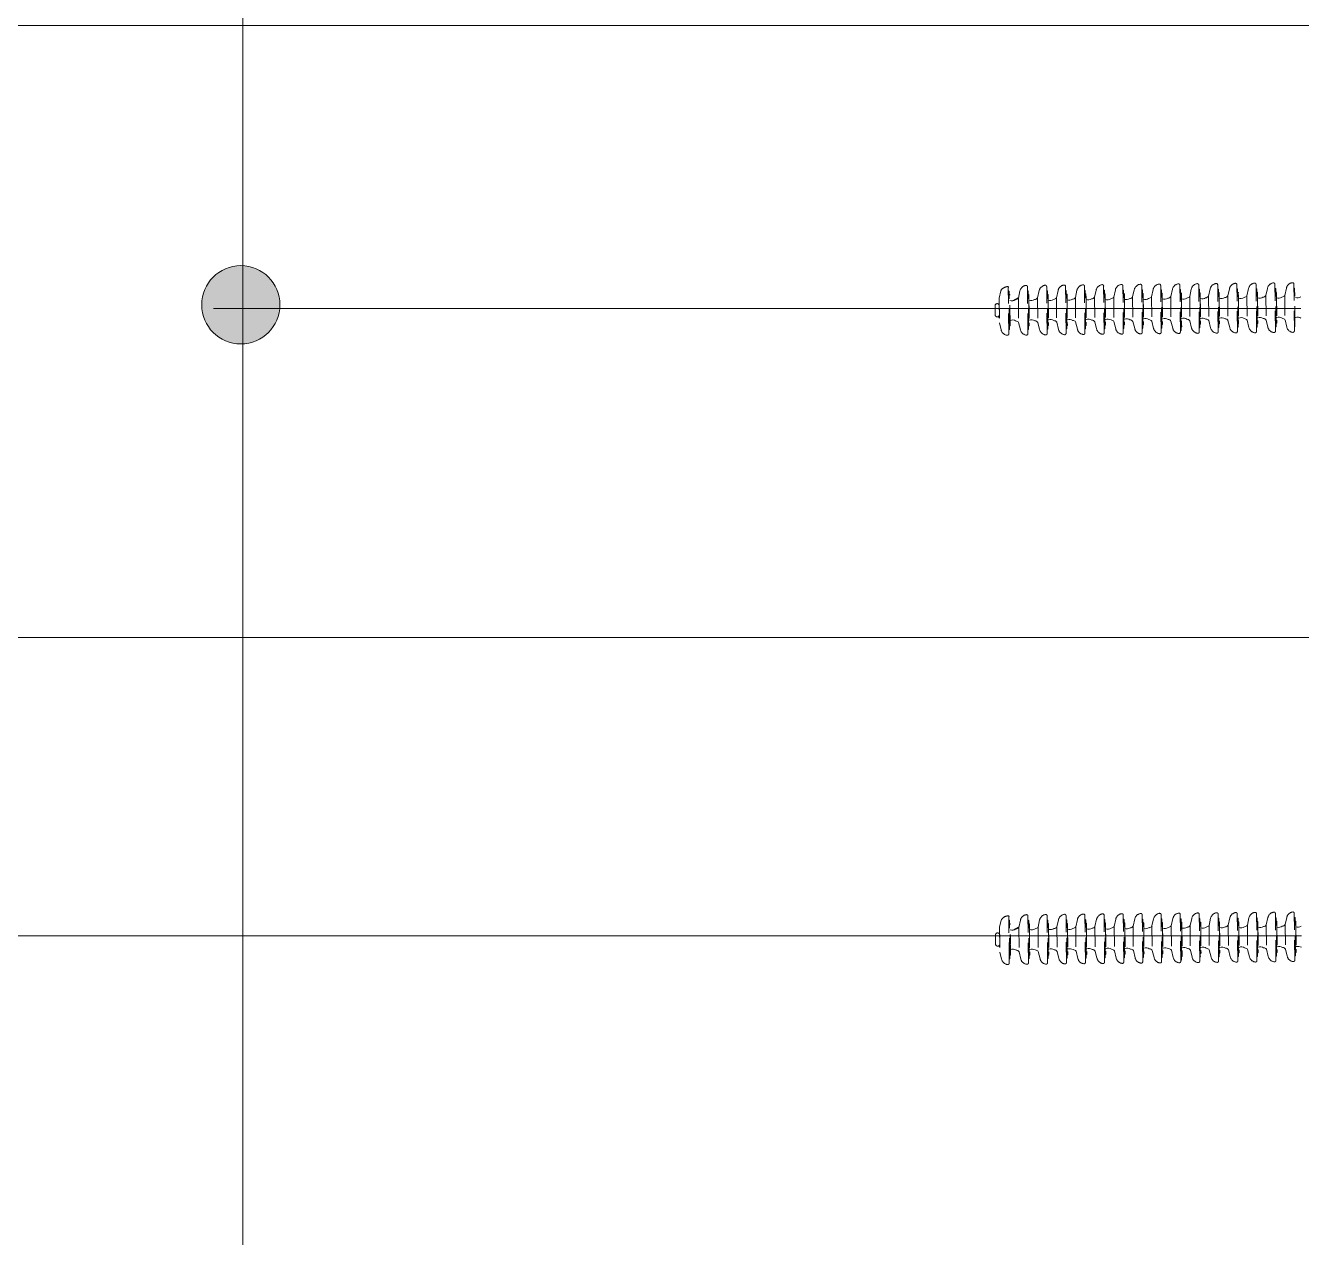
# Model space of a CAD drawing. Header units: inches. Extents: x 3989 to 4711, y 2881 to 3348.
# Drawn here: x 4148.23 to 4179.83, y 3159.13 to 3189.13 of the extents above; entities that cross this region are included whole.
import ezdxf

# ---------------------------------------------------------------- set-up
doc = ezdxf.new("R2010")
doc.units = ezdxf.units.IN
doc.header["$MEASUREMENT"] = 0
doc.linetypes.add('DASHED', pattern=[0.75, 0.5, -0.25])
doc.layers.add('COTAS', color=4, linetype='Continuous')
doc.layers.add('medidas', color=3, linetype='Continuous')

# ---------------------------------------------------------------- blocks, each defined once
blk = doc.blocks.new('*U13')
at = {"color": 0, "linetype": 'DASHED', "lineweight": 0}
for p, q in [((-106.07, -91.437), (-106.061, -90.5)), ((-106.07, -90.58), (-106.062, -90.58)), ((-106.054, -91.549), (-106.042, -90.389)), ((-106.052, -90.492), (-106.043, -90.492)), ((-105.857, -90.489), (-105.817, -90.669)), ((-105.817, -90.669), (-105.823, -91.274)), ((-105.612, -90.677), (-105.618, -91.282)), ((-105.602, -91.442), (-105.593, -90.505)), ((-105.602, -90.584), (-105.593, -90.584)), ((-105.586, -91.554), (-105.574, -90.394)), ((-105.584, -90.496), (-105.575, -90.496)), ((-105.388, -90.494), (-105.348, -90.673)), ((-105.348, -90.673), (-105.354, -91.278)), ((-105.143, -90.682), (-105.149, -91.288)), ((-105.134, -91.447), (-105.124, -90.51)), ((-105.134, -90.59), (-105.125, -90.59)), ((-105.118, -91.559), (-105.106, -90.399)), ((-105.116, -90.501), (-105.107, -90.502)), ((-104.92, -90.499), (-104.88, -90.679)), ((-104.88, -90.679), (-104.886, -91.284)), ((-104.668, -90.687), (-104.674, -91.292)), ((-104.659, -91.452), (-104.649, -90.515)), ((-104.659, -90.594), (-104.65, -90.594)), ((-104.643, -91.563), (-104.631, -90.403)), ((-104.64, -90.506), (-104.632, -90.506)), ((-104.445, -90.503), (-104.405, -90.683)), ((-104.405, -90.683), (-104.411, -91.288)), ((-104.184, -91.456), (-104.174, -90.519)), ((-104.183, -90.599), (-104.175, -90.599)), ((-104.167, -91.568), (-104.156, -90.408)), ((-104.165, -90.511), (-104.157, -90.511)), ((-103.97, -90.508), (-103.93, -90.688)), ((-103.715, -91.461), (-103.706, -90.524)), ((-103.715, -90.604), (-103.707, -90.604)), ((-103.699, -91.573), (-103.687, -90.413)), ((-103.697, -90.516), (-103.688, -90.516)), ((-103.502, -90.513), (-103.462, -90.693)), ((-103.248, -91.537), (-103.238, -90.6)), ((-103.247, -91.466), (-103.238, -90.529)), ((-103.247, -90.609), (-103.238, -90.609)), ((-103.231, -91.578), (-103.219, -90.418)), ((-103.231, -91.578), (-103.219, -90.418)), ((-103.229, -90.521), (-103.22, -90.521)), ((-103.033, -90.518), (-102.993, -90.698)), ((-102.772, -91.471), (-102.762, -90.534)), ((-102.772, -91.471), (-102.762, -90.534)), ((-102.772, -90.613), (-102.763, -90.613)), ((-102.756, -91.582), (-102.744, -90.422)), ((-102.756, -91.582), (-102.744, -90.422)), ((-102.754, -90.525), (-102.745, -90.525)), ((-102.558, -90.522), (-102.518, -90.702)), ((-102.304, -91.475), (-102.294, -90.538)), ((-102.304, -90.618), (-102.295, -90.618)), ((-102.287, -91.587), (-102.276, -90.427)), ((-102.285, -90.53), (-102.277, -90.53)), ((-102.09, -90.527), (-102.05, -90.707)), ((-101.835, -91.481), (-101.826, -90.544)), ((-101.835, -90.623), (-101.827, -90.623)), ((-101.819, -91.592), (-101.807, -90.432)), ((-101.817, -90.535), (-101.808, -90.535)), ((-101.622, -90.532), (-101.582, -90.712)), ((-101.36, -91.485), (-101.351, -90.548)), ((-101.36, -90.627), (-101.352, -90.628)), ((-101.344, -91.597), (-101.332, -90.437)), ((-101.342, -90.539), (-101.333, -90.54)), ((-101.147, -90.537), (-101.107, -90.716)), ((-100.885, -91.49), (-100.876, -90.553)), ((-100.885, -90.632), (-100.876, -90.632)), ((-100.869, -91.601), (-100.857, -90.442)), ((-100.867, -90.544), (-100.858, -90.544)), ((-100.671, -90.542), (-100.631, -90.721)), ((-100.417, -91.495), (-100.407, -90.558)), ((-100.417, -90.637), (-100.408, -90.637)), ((-100.401, -91.606), (-100.389, -90.446)), ((-100.399, -90.549), (-100.39, -90.549)), ((-100.203, -90.546), (-100.163, -90.726)), ((-99.949, -91.5), (-99.939, -90.563)), ((-99.949, -90.642), (-99.94, -90.642)), ((-99.932, -91.611), (-99.921, -90.451)), ((-99.93, -90.554), (-99.922, -90.554)), ((-99.735, -90.551), (-99.695, -90.731)), ((-99.473, -91.504), (-99.464, -90.567)), ((-99.473, -90.647), (-99.465, -90.647)), ((-99.457, -91.616), (-99.446, -90.456)), ((-99.455, -90.559), (-99.447, -90.559)), ((-99.26, -90.556), (-99.22, -90.736)), ((-99.015, -91.414), (-99.007, -90.653)), ((-98.998, -91.502), (-98.989, -90.565)), ((-98.998, -90.645), (-98.99, -90.645)), ((-98.982, -91.614), (-98.97, -90.454)), ((-98.982, -91.621), (-98.97, -90.461)), ((-98.98, -90.557), (-98.971, -90.557)), ((-98.785, -90.554), (-98.745, -90.734)), ((-105.616, -91.085), (-105.613, -90.861)), ((-105.147, -91.09), (-105.145, -90.867)), ((-104.672, -91.095), (-104.67, -90.871)), ((-104.193, -90.692), (-104.199, -91.297)), ((-104.197, -91.099), (-104.195, -90.876)), ((-103.93, -90.688), (-103.936, -91.293)), ((-103.725, -90.696), (-103.731, -91.302)), ((-103.729, -91.104), (-103.727, -90.881)), ((-103.462, -90.693), (-103.468, -91.298)), ((-103.257, -90.702), (-103.263, -91.307)), ((-103.261, -91.109), (-103.258, -90.886)), ((-102.993, -90.698), (-102.999, -91.303)), ((-102.781, -90.706), (-102.788, -91.311)), ((-102.786, -91.114), (-102.783, -90.89)), ((-102.518, -90.702), (-102.524, -91.307)), ((-102.313, -90.711), (-102.319, -91.316)), ((-102.317, -91.119), (-102.315, -90.895)), ((-102.05, -90.707), (-102.056, -91.312)), ((-101.845, -90.716), (-101.851, -91.321)), ((-101.849, -91.124), (-101.847, -90.9)), ((-101.582, -90.712), (-101.588, -91.317)), ((-101.37, -90.72), (-101.376, -91.325)), ((-101.374, -91.128), (-101.372, -90.905)), ((-101.107, -90.716), (-101.113, -91.322)), ((-100.895, -90.725), (-100.901, -91.33)), ((-100.899, -91.133), (-100.896, -90.909)), ((-100.631, -90.721), (-100.638, -91.326)), ((-100.426, -90.73), (-100.432, -91.335)), ((-100.43, -91.138), (-100.428, -90.914)), ((-100.163, -90.726), (-100.169, -91.331)), ((-99.958, -90.735), (-99.964, -91.34)), ((-99.962, -91.143), (-99.96, -90.919)), ((-99.695, -90.731), (-99.701, -91.336)), ((-99.483, -90.74), (-99.489, -91.345)), ((-99.487, -91.147), (-99.485, -90.924)), ((-99.22, -90.736), (-99.226, -91.341)), ((-99.012, -91.145), (-99.01, -90.922)), ((-98.745, -90.734), (-98.751, -91.345)), ((-98.749, -91.141), (-98.746, -90.918)), ((-98.645, -91.143), (-98.643, -90.919)), ((-105.866, -91.453), (-105.823, -91.274)), ((-105.398, -91.457), (-105.354, -91.278)), ((-104.93, -91.462), (-104.886, -91.284)), ((-104.455, -91.467), (-104.411, -91.288)), ((-103.98, -91.472), (-103.936, -91.293)), ((-103.511, -91.477), (-103.468, -91.298)), ((-103.043, -91.482), (-102.999, -91.303)), ((-102.568, -91.486), (-102.524, -91.307)), ((-102.1, -91.491), (-102.056, -91.312)), ((-101.631, -91.496), (-101.588, -91.317)), ((-106.062, -91.446), (-106.053, -91.446)), ((-105.61, -91.362), (-105.601, -91.362)), ((-105.593, -91.451), (-105.585, -91.451)), ((-105.142, -91.367), (-105.133, -91.368)), ((-105.125, -91.456), (-105.117, -91.456)), ((-104.666, -91.372), (-104.658, -91.372)), ((-104.65, -91.46), (-104.641, -91.46)), ((-104.191, -91.377), (-104.183, -91.377)), ((-104.175, -91.465), (-104.166, -91.465)), ((-103.723, -91.381), (-103.714, -91.382)), ((-103.707, -91.47), (-103.698, -91.47)), ((-103.239, -91.546), (-103.231, -91.546)), ((-102.763, -91.479), (-102.755, -91.479)), ((-102.311, -91.396), (-102.303, -91.396)), ((-102.295, -91.484), (-102.286, -91.484)), ((-101.843, -91.401), (-101.835, -91.401)), ((-101.827, -91.489), (-101.818, -91.489)), ((-101.368, -91.405), (-101.359, -91.405)), ((-101.352, -91.494), (-101.343, -91.494)), ((-101.156, -91.5), (-101.113, -91.322)), ((-100.893, -91.41), (-100.884, -91.41)), ((-100.877, -91.499), (-100.868, -91.499)), ((-100.681, -91.505), (-100.638, -91.326)), ((-100.425, -91.415), (-100.416, -91.415)), ((-100.408, -91.503), (-100.4, -91.503)), ((-100.213, -91.51), (-100.169, -91.331)), ((-99.956, -91.42), (-99.948, -91.42)), ((-99.94, -91.508), (-99.931, -91.508)), ((-99.745, -91.515), (-99.701, -91.336)), ((-99.481, -91.424), (-99.473, -91.425)), ((-99.465, -91.513), (-99.456, -91.513)), ((-99.27, -91.52), (-99.226, -91.341)), ((-98.794, -91.524), (-98.751, -91.345)), ((-106.081, -107.011), (-106.072, -106.074)), ((-106.081, -106.154), (-106.073, -106.154)), ((-106.065, -107.123), (-106.053, -105.963)), ((-106.063, -106.066), (-106.054, -106.066)), ((-105.868, -106.063), (-105.828, -106.243)), ((-105.613, -107.016), (-105.604, -106.079)), ((-105.613, -106.159), (-105.604, -106.159)), ((-105.597, -107.128), (-105.585, -105.968)), ((-105.595, -106.07), (-105.586, -106.071)), ((-105.399, -106.068), (-105.359, -106.248)), ((-105.145, -107.021), (-105.135, -106.084)), ((-105.145, -106.164), (-105.136, -106.164)), ((-105.129, -107.133), (-105.117, -105.973)), ((-105.127, -106.076), (-105.118, -106.076)), ((-104.931, -106.073), (-104.891, -106.253)), ((-104.67, -107.026), (-104.66, -106.089)), ((-104.67, -106.168), (-104.661, -106.168)), ((-104.653, -107.137), (-104.642, -105.977)), ((-104.651, -106.08), (-104.643, -106.08)), ((-104.456, -106.077), (-104.416, -106.257)), ((-104.194, -107.03), (-104.185, -106.093)), ((-104.178, -107.142), (-104.167, -105.982)), ((-104.176, -106.085), (-104.168, -106.085)), ((-103.981, -106.082), (-103.941, -106.262)), ((-103.726, -107.035), (-103.717, -106.098)), ((-103.71, -107.147), (-103.698, -105.987)), ((-103.708, -106.09), (-103.699, -106.09)), ((-103.513, -106.087), (-103.473, -106.267)), ((-103.258, -107.04), (-103.248, -106.103)), ((-103.242, -107.152), (-103.23, -105.992)), ((-103.242, -107.152), (-103.23, -105.992)), ((-103.24, -106.095), (-103.231, -106.095)), ((-103.044, -106.092), (-103.004, -106.272)), ((-102.783, -107.045), (-102.773, -106.108)), ((-102.783, -107.045), (-102.773, -106.108)), ((-102.767, -107.156), (-102.755, -105.997)), ((-102.767, -107.156), (-102.755, -105.997)), ((-102.765, -106.099), (-102.756, -106.099)), ((-102.569, -106.096), (-102.529, -106.276)), ((-102.315, -107.05), (-102.305, -106.113)), ((-102.298, -107.161), (-102.287, -106.001)), ((-102.296, -106.104), (-102.288, -106.104)), ((-102.101, -106.101), (-102.061, -106.281)), ((-101.846, -107.055), (-101.837, -106.118)), ((-101.83, -107.166), (-101.818, -106.006)), ((-101.828, -106.109), (-101.819, -106.109)), ((-101.633, -106.106), (-101.593, -106.286)), ((-101.371, -107.059), (-101.362, -106.122)), ((-101.355, -107.171), (-101.343, -106.011)), ((-101.353, -106.114), (-101.344, -106.114)), ((-101.158, -106.111), (-101.117, -106.291)), ((-100.896, -107.064), (-100.887, -106.127)), ((-100.88, -107.176), (-100.868, -106.016)), ((-100.878, -106.118), (-100.869, -106.118)), ((-100.682, -106.116), (-100.642, -106.295)), ((-100.428, -107.069), (-100.418, -106.132)), ((-100.412, -107.18), (-100.4, -106.02)), ((-100.41, -106.123), (-100.401, -106.123)), ((-100.214, -106.12), (-100.174, -106.3)), ((-99.96, -107.074), (-99.95, -106.137)), ((-99.943, -107.185), (-99.932, -106.026)), ((-99.941, -106.128), (-99.933, -106.128)), ((-99.746, -106.125), (-99.706, -106.305)), ((-99.484, -107.078), (-99.475, -106.141)), ((-99.468, -107.19), (-99.456, -106.03)), ((-99.466, -106.133), (-99.458, -106.133)), ((-99.271, -106.13), (-99.231, -106.31)), ((-99.009, -107.076), (-99, -106.139)), ((-98.993, -107.188), (-98.981, -106.028)), ((-98.993, -107.195), (-98.981, -106.035)), ((-98.991, -106.131), (-98.982, -106.131)), ((-98.796, -106.128), (-98.756, -106.308)), ((-106.091, -106.247), (-106.097, -106.852)), ((-106.095, -106.654), (-106.093, -106.431)), ((-105.828, -106.243), (-105.834, -106.848)), ((-105.623, -106.251), (-105.629, -106.857)), ((-105.627, -106.659), (-105.624, -106.436)), ((-105.359, -106.248), (-105.365, -106.853)), ((-105.154, -106.257), (-105.16, -106.862)), ((-105.158, -106.664), (-105.156, -106.441)), ((-104.891, -106.253), (-104.897, -106.858)), ((-104.679, -106.261), (-104.685, -106.866)), ((-104.683, -106.669), (-104.681, -106.445)), ((-104.416, -106.257), (-104.422, -106.862)), ((-104.204, -106.266), (-104.21, -106.871)), ((-104.208, -106.674), (-104.206, -106.45)), ((-104.194, -106.173), (-104.186, -106.173)), ((-103.941, -106.262), (-103.947, -106.867)), ((-103.736, -106.271), (-103.742, -106.876)), ((-103.74, -106.678), (-103.738, -106.455)), ((-103.726, -106.178), (-103.718, -106.178)), ((-103.473, -106.267), (-103.479, -106.872)), ((-103.268, -106.276), (-103.274, -106.881)), ((-103.272, -106.683), (-103.269, -106.46)), ((-103.259, -107.111), (-103.249, -106.174)), ((-103.258, -106.183), (-103.249, -106.183)), ((-103.004, -106.272), (-103.01, -106.877)), ((-102.792, -106.28), (-102.799, -106.885)), ((-102.797, -106.688), (-102.794, -106.464)), ((-102.783, -106.187), (-102.774, -106.187)), ((-102.529, -106.276), (-102.535, -106.881)), ((-102.324, -106.285), (-102.33, -106.89)), ((-102.328, -106.693), (-102.326, -106.469)), ((-102.315, -106.192), (-102.306, -106.192)), ((-102.061, -106.281), (-102.067, -106.886)), ((-101.856, -106.29), (-101.862, -106.895)), ((-101.86, -106.698), (-101.858, -106.474)), ((-101.846, -106.197), (-101.838, -106.197)), ((-101.593, -106.286), (-101.599, -106.891)), ((-101.381, -106.295), (-101.387, -106.9)), ((-101.385, -106.702), (-101.383, -106.479)), ((-101.371, -106.202), (-101.362, -106.202)), ((-101.117, -106.291), (-101.124, -106.896)), ((-100.906, -106.299), (-100.912, -106.904)), ((-100.91, -106.707), (-100.907, -106.483)), ((-100.896, -106.206), (-100.887, -106.206)), ((-100.642, -106.295), (-100.648, -106.9)), ((-100.437, -106.304), (-100.443, -106.909)), ((-100.428, -106.211), (-100.419, -106.211)), ((-100.174, -106.3), (-100.18, -106.905)), ((-99.969, -106.309), (-99.975, -106.914)), ((-99.959, -106.216), (-99.951, -106.216)), ((-99.706, -106.305), (-99.712, -106.91)), ((-99.494, -106.314), (-99.5, -106.919)), ((-99.484, -106.221), (-99.476, -106.221)), ((-99.231, -106.31), (-99.237, -106.915)), ((-99.026, -106.988), (-99.018, -106.227)), ((-99.009, -106.219), (-99, -106.219)), ((-98.756, -106.308), (-98.762, -106.92)), ((-100.441, -106.712), (-100.439, -106.488)), ((-99.973, -106.717), (-99.971, -106.493)), ((-99.498, -106.721), (-99.496, -106.498)), ((-99.023, -106.72), (-99.021, -106.496)), ((-98.76, -106.716), (-98.757, -106.492)), ((-98.656, -106.717), (-98.654, -106.493)), ((-106.089, -106.932), (-106.08, -106.932)), ((-106.073, -107.02), (-106.064, -107.02)), ((-105.877, -107.027), (-105.834, -106.848)), ((-105.621, -106.936), (-105.612, -106.937)), ((-105.604, -107.025), (-105.596, -107.025)), ((-105.409, -107.031), (-105.365, -106.853)), ((-105.153, -106.942), (-105.144, -106.942)), ((-105.136, -107.03), (-105.128, -107.03)), ((-104.941, -107.037), (-104.897, -106.858)), ((-104.677, -106.946), (-104.669, -106.946)), ((-104.661, -107.034), (-104.652, -107.034)), ((-104.466, -107.041), (-104.422, -106.862)), ((-104.202, -106.951), (-104.194, -106.951)), ((-104.186, -107.039), (-104.177, -107.039)), ((-103.991, -107.046), (-103.947, -106.867)), ((-103.734, -106.956), (-103.725, -106.956)), ((-103.718, -107.044), (-103.709, -107.044)), ((-103.522, -107.051), (-103.479, -106.872)), ((-103.054, -107.056), (-103.01, -106.877)), ((-102.774, -107.054), (-102.766, -107.054)), ((-102.579, -107.06), (-102.535, -106.881)), ((-102.322, -106.97), (-102.314, -106.97)), ((-102.306, -107.058), (-102.297, -107.058)), ((-102.111, -107.065), (-102.067, -106.886)), ((-101.854, -106.975), (-101.846, -106.975)), ((-101.838, -107.063), (-101.829, -107.063)), ((-101.642, -107.07), (-101.599, -106.891)), ((-101.379, -106.979), (-101.37, -106.98)), ((-101.363, -107.068), (-101.354, -107.068)), ((-101.167, -107.075), (-101.124, -106.896)), ((-100.904, -106.984), (-100.895, -106.984)), ((-100.887, -107.073), (-100.879, -107.073)), ((-100.692, -107.079), (-100.648, -106.9)), ((-100.436, -106.989), (-100.427, -106.989)), ((-100.419, -107.077), (-100.411, -107.078)), ((-100.224, -107.084), (-100.18, -106.905)), ((-99.967, -106.994), (-99.959, -106.994)), ((-99.951, -107.083), (-99.942, -107.083)), ((-99.756, -107.089), (-99.712, -106.91)), ((-99.492, -106.999), (-99.484, -106.999)), ((-99.476, -107.087), (-99.467, -107.087)), ((-99.28, -107.094), (-99.237, -106.915)), ((-98.805, -107.098), (-98.762, -106.92)), ((-103.25, -107.12), (-103.242, -107.12))]:
    blk.add_line(p, q, dxfattribs=at)
at = {"color": 0, "lineweight": 0}
for p, q in [((-105.612, -90.677), (-105.611, -90.593)), ((-105.143, -90.682), (-105.142, -90.598)), ((-104.668, -90.687), (-104.667, -90.603)), ((-104.193, -90.692), (-104.192, -90.607)), ((-103.725, -90.696), (-103.724, -90.612)), ((-103.257, -90.702), (-103.256, -90.617)), ((-102.781, -90.706), (-102.781, -90.622)), ((-102.313, -90.711), (-102.312, -90.626)), ((-101.845, -90.716), (-101.844, -90.632)), ((-101.37, -90.72), (-101.369, -90.636)), ((-100.895, -90.725), (-100.894, -90.641)), ((-100.426, -90.73), (-100.426, -90.646)), ((-99.958, -90.735), (-99.957, -90.651)), ((-99.483, -90.74), (-99.482, -90.655)), ((-99.074, -90.802), (-99.223, -90.723)), ((-105.618, -91.354), (-105.618, -91.282)), ((-105.15, -91.359), (-105.149, -91.288)), ((-104.675, -91.363), (-104.674, -91.292)), ((-104.2, -91.368), (-104.199, -91.297)), ((-103.732, -91.373), (-103.731, -91.302)), ((-103.263, -91.378), (-103.263, -91.307)), ((-102.788, -91.382), (-102.788, -91.311)), ((-102.32, -91.387), (-102.319, -91.316)), ((-103.264, -91.449), (-103.263, -91.378)), ((-101.852, -91.392), (-101.851, -91.321)), ((-101.377, -91.397), (-101.376, -91.325)), ((-100.901, -91.401), (-100.901, -91.33)), ((-100.433, -91.406), (-100.432, -91.335)), ((-99.965, -91.411), (-99.964, -91.34)), ((-99.49, -91.416), (-99.489, -91.345)), ((-106.091, -106.247), (-106.09, -106.162)), ((-105.623, -106.251), (-105.622, -106.167)), ((-105.154, -106.257), (-105.153, -106.172)), ((-104.679, -106.261), (-104.678, -106.177)), ((-104.204, -106.266), (-104.203, -106.181)), ((-103.736, -106.271), (-103.735, -106.186)), ((-103.268, -106.276), (-103.267, -106.191)), ((-102.792, -106.28), (-102.792, -106.196)), ((-102.324, -106.285), (-102.323, -106.201)), ((-101.856, -106.29), (-101.855, -106.206)), ((-101.381, -106.295), (-101.38, -106.21)), ((-100.906, -106.299), (-100.905, -106.215)), ((-100.437, -106.304), (-100.436, -106.22)), ((-99.969, -106.309), (-99.968, -106.225)), ((-99.494, -106.314), (-99.493, -106.229)), ((-99.085, -106.376), (-99.233, -106.297)), ((-106.098, -106.923), (-106.097, -106.852)), ((-105.629, -106.928), (-105.629, -106.857)), ((-105.161, -106.933), (-105.16, -106.862)), ((-104.686, -106.937), (-104.685, -106.866)), ((-104.211, -106.942), (-104.21, -106.871)), ((-103.743, -106.947), (-103.742, -106.876)), ((-103.275, -107.023), (-103.274, -106.952)), ((-103.274, -106.952), (-103.274, -106.881)), ((-102.799, -106.956), (-102.799, -106.885)), ((-102.331, -106.961), (-102.33, -106.89)), ((-101.863, -106.966), (-101.862, -106.895)), ((-101.388, -106.971), (-101.387, -106.9)), ((-100.912, -106.976), (-100.912, -106.904)), ((-100.444, -106.98), (-100.443, -106.909)), ((-99.976, -106.985), (-99.975, -106.914)), ((-99.501, -106.99), (-99.5, -106.919))]:
    blk.add_line(p, q, dxfattribs=at)
for points in [[(-98.729, -91.19), (-98.75, -91.229)], [(-98.74, -106.764), (-98.761, -106.803)]]:
    blk.add_lwpolyline(points, dxfattribs=at)
at = {"color": 0, "linetype": 'DASHED', "lineweight": 0}
for centre, radius, start, end in [((-106.008, -90.389), 0.0346, 82.7008, 179.4188), ((-106.025, -90.526), 0.173, 12.5488, 82.7008), ((-105.54, -90.394), 0.0346, 82.7008, 179.4188), ((-105.557, -90.531), 0.173, 12.5488, 82.7008), ((-105.071, -90.399), 0.0346, 82.7008, 179.4188), ((-105.089, -90.536), 0.173, 12.5488, 82.7008), ((-104.596, -90.404), 0.0346, 82.7008, 179.4188), ((-104.614, -90.541), 0.173, 12.5488, 82.7008), ((-106.052, -90.5), 0.00864, 89.4188, 179.4188), ((-105.602, -90.593), 0.00864, 89.4188, 179.4188), ((-105.584, -90.505), 0.00864, 89.4188, 179.4188), ((-105.134, -90.598), 0.00864, 89.4188, 179.4188), ((-105.116, -90.51), 0.00864, 89.4188, 179.4188), ((-104.659, -90.603), 0.00864, 89.4188, 179.4188), ((-104.641, -90.515), 0.00864, 89.4188, 179.4188), ((-104.184, -90.607), 0.00864, 89.4188, 179.4188), ((-104.165, -90.519), 0.00864, 89.4188, 179.4188), ((-104.121, -90.408), 0.0346, 82.7008, 179.4188), ((-104.139, -90.546), 0.173, 12.5488, 82.7008), ((-103.715, -90.612), 0.00864, 89.4188, 179.4188), ((-103.697, -90.524), 0.00864, 89.4188, 179.4188), ((-103.653, -90.413), 0.0346, 82.7008, 179.4188), ((-103.67, -90.55), 0.173, 12.5488, 82.7008), ((-103.247, -90.617), 0.00864, 89.4188, 179.4188), ((-103.229, -90.529), 0.00864, 89.4188, 179.4188), ((-103.185, -90.418), 0.0346, 82.7008, 179.4188), ((-103.202, -90.555), 0.173, 12.5488, 82.7008), ((-102.772, -90.622), 0.00864, 89.4188, 179.4188), ((-102.754, -90.534), 0.00864, 89.4188, 179.4188), ((-102.709, -90.423), 0.0346, 82.7008, 179.4188), ((-102.727, -90.56), 0.173, 12.5488, 82.7008), ((-102.304, -90.627), 0.00864, 89.4188, 179.4188), ((-102.285, -90.538), 0.00864, 89.4188, 179.4188), ((-102.241, -90.428), 0.0346, 82.7008, 179.4188), ((-102.259, -90.565), 0.173, 12.5488, 82.7008), ((-101.835, -90.632), 0.00864, 89.4188, 179.4188), ((-101.817, -90.544), 0.00864, 89.4188, 179.4188), ((-101.773, -90.433), 0.0346, 82.7008, 179.4188), ((-101.79, -90.57), 0.173, 12.5488, 82.7008), ((-101.36, -90.636), 0.00864, 89.4188, 179.4188), ((-101.342, -90.548), 0.00864, 89.4188, 179.4188), ((-101.298, -90.437), 0.0346, 82.7008, 179.4188), ((-101.315, -90.574), 0.173, 12.5488, 82.7008), ((-100.885, -90.641), 0.00864, 89.4188, 179.4188), ((-100.867, -90.553), 0.00864, 89.4188, 179.4188), ((-100.823, -90.442), 0.0346, 82.7008, 179.4188), ((-100.84, -90.579), 0.173, 12.5488, 82.7008), ((-100.417, -90.646), 0.00864, 89.4188, 179.4188), ((-100.399, -90.558), 0.00864, 89.4188, 179.4188), ((-100.354, -90.447), 0.0346, 82.7008, 179.4188), ((-100.372, -90.584), 0.173, 12.5488, 82.7008), ((-99.949, -90.651), 0.00864, 89.4188, 179.4188), ((-99.93, -90.563), 0.00864, 89.4188, 179.4188), ((-99.886, -90.452), 0.0346, 82.7008, 179.4188), ((-99.904, -90.589), 0.173, 12.5488, 82.7008), ((-99.473, -90.655), 0.00864, 89.4188, 179.4188), ((-99.455, -90.567), 0.00864, 89.4188, 179.4188), ((-99.411, -90.456), 0.0346, 82.7008, 179.4188), ((-99.429, -90.593), 0.173, 12.5488, 82.7008), ((-98.998, -90.653), 0.00864, 89.4188, 179.4188), ((-98.98, -90.565), 0.00864, 89.4188, 179.4188), ((-98.949, -90.482), 0.0346, 57.726, 154.4439), ((-98.966, -90.66), 0.21, 30.153, 80.354), ((-98.695, -90.925), 0.0522, 352.1235, 186.7141), ((-98.697, -91.149), 0.0522, 172.1235, 6.7141), ((-106.062, -91.437), 0.00864, 179.4188, 269.4188), ((-106.02, -91.549), 0.0346, 179.4188, 276.1367), ((-106.034, -91.412), 0.173, 276.1367, 346.2887), ((-105.61, -91.354), 0.00864, 179.4188, 269.4188), ((-105.593, -91.442), 0.00864, 179.4188, 269.4188), ((-105.551, -91.554), 0.0346, 179.4188, 276.1367), ((-105.566, -91.416), 0.173, 276.1367, 346.2887), ((-105.142, -91.359), 0.00864, 179.4188, 269.4188), ((-105.125, -91.447), 0.00864, 179.4188, 269.4188), ((-105.083, -91.559), 0.0346, 179.4188, 276.1367), ((-105.098, -91.422), 0.173, 276.1367, 346.2887), ((-104.666, -91.363), 0.00864, 179.4188, 269.4188), ((-104.65, -91.452), 0.00864, 179.4188, 269.4188), ((-104.608, -91.563), 0.0346, 179.4188, 276.1367), ((-104.623, -91.426), 0.173, 276.1367, 346.2887), ((-104.191, -91.368), 0.00864, 179.4188, 269.4188), ((-104.175, -91.456), 0.00864, 179.4188, 269.4188), ((-104.133, -91.568), 0.0346, 179.4188, 276.1367), ((-104.148, -91.431), 0.173, 276.1367, 346.2887), ((-103.723, -91.373), 0.00864, 179.4188, 269.4188), ((-103.707, -91.461), 0.00864, 179.4188, 269.4188), ((-103.665, -91.573), 0.0346, 179.4188, 276.1367), ((-103.679, -91.436), 0.173, 276.1367, 346.2887), ((-103.255, -91.449), 0.00864, 179.4188, 269.4188), ((-103.239, -91.537), 0.00864, 179.4188, 269.4188), ((-103.196, -91.578), 0.0346, 179.4188, 276.1367), ((-103.211, -91.441), 0.173, 276.1367, 346.2887), ((-102.78, -91.382), 0.00864, 179.4188, 269.4188), ((-102.763, -91.471), 0.00864, 179.4188, 269.4188), ((-102.721, -91.583), 0.0346, 179.4188, 276.1367), ((-102.736, -91.445), 0.173, 276.1367, 346.2887), ((-102.311, -91.387), 0.00864, 179.4188, 269.4188), ((-102.295, -91.476), 0.00864, 179.4188, 269.4188), ((-102.253, -91.587), 0.0346, 179.4188, 276.1367), ((-102.268, -91.45), 0.173, 276.1367, 346.2887), ((-101.843, -91.392), 0.00864, 179.4188, 269.4188), ((-101.827, -91.481), 0.00864, 179.4188, 269.4188), ((-101.785, -91.592), 0.0346, 179.4188, 276.1367), ((-101.799, -91.455), 0.173, 276.1367, 346.2887), ((-101.368, -91.397), 0.00864, 179.4188, 269.4188), ((-101.352, -91.485), 0.00864, 179.4188, 269.4188), ((-101.309, -91.597), 0.0346, 179.4188, 276.1367), ((-101.324, -91.459), 0.173, 276.1367, 346.2887), ((-100.893, -91.402), 0.00864, 179.4188, 269.4188), ((-100.876, -91.49), 0.00864, 179.4188, 269.4188), ((-100.834, -91.602), 0.0346, 179.4188, 276.1367), ((-100.849, -91.464), 0.173, 276.1367, 346.2887), ((-100.425, -91.406), 0.00864, 179.4188, 269.4188), ((-100.408, -91.495), 0.00864, 179.4188, 269.4188), ((-100.366, -91.607), 0.0346, 179.4188, 276.1367), ((-100.381, -91.469), 0.173, 276.1367, 346.2887), ((-99.956, -91.411), 0.00864, 179.4188, 269.4188), ((-99.94, -91.5), 0.00864, 179.4188, 269.4188), ((-99.898, -91.612), 0.0346, 179.4188, 276.1367), ((-99.913, -91.474), 0.173, 276.1367, 346.2887), ((-99.481, -91.416), 0.00864, 179.4188, 269.4188), ((-99.465, -91.504), 0.00864, 179.4188, 269.4188), ((-99.423, -91.616), 0.0346, 179.4188, 276.1367), ((-99.437, -91.479), 0.173, 276.1367, 346.2887), ((-99.006, -91.414), 0.00864, 179.4188, 269.4188), ((-98.99, -91.504), 0.00864, 179.4188, 269.4188), ((-98.948, -91.621), 0.0346, 179.4188, 276.1367), ((-98.962, -91.483), 0.173, 276.1367, 346.2887), ((-106.081, -106.162), 0.00864, 89.4188, 179.4188), ((-106.063, -106.074), 0.00864, 89.4188, 179.4188), ((-106.019, -105.963), 0.0346, 82.7008, 179.4188), ((-106.036, -106.101), 0.173, 12.5488, 82.7008), ((-105.613, -106.167), 0.00864, 89.4188, 179.4188), ((-105.595, -106.079), 0.00864, 89.4188, 179.4188), ((-105.551, -105.968), 0.0346, 82.7008, 179.4188), ((-105.568, -106.105), 0.173, 12.5488, 82.7008), ((-105.145, -106.172), 0.00864, 89.4188, 179.4188), ((-105.127, -106.084), 0.00864, 89.4188, 179.4188), ((-105.082, -105.973), 0.0346, 82.7008, 179.4188), ((-105.1, -106.11), 0.173, 12.5488, 82.7008), ((-104.67, -106.177), 0.00864, 89.4188, 179.4188), ((-104.651, -106.089), 0.00864, 89.4188, 179.4188), ((-104.607, -105.978), 0.0346, 82.7008, 179.4188), ((-104.625, -106.115), 0.173, 12.5488, 82.7008), ((-104.176, -106.094), 0.00864, 89.4188, 179.4188), ((-104.132, -105.983), 0.0346, 82.7008, 179.4188), ((-104.15, -106.12), 0.173, 12.5488, 82.7008), ((-103.708, -106.098), 0.00864, 89.4188, 179.4188), ((-103.664, -105.987), 0.0346, 82.7008, 179.4188), ((-103.681, -106.124), 0.173, 12.5488, 82.7008), ((-103.24, -106.103), 0.00864, 89.4188, 179.4188), ((-103.195, -105.992), 0.0346, 82.7008, 179.4188), ((-103.213, -106.13), 0.173, 12.5488, 82.7008), ((-102.765, -106.108), 0.00864, 89.4188, 179.4188), ((-102.72, -105.997), 0.0346, 82.7008, 179.4188), ((-102.738, -106.134), 0.173, 12.5488, 82.7008), ((-102.296, -106.113), 0.00864, 89.4188, 179.4188), ((-102.252, -106.002), 0.0346, 82.7008, 179.4188), ((-102.27, -106.139), 0.173, 12.5488, 82.7008), ((-101.828, -106.118), 0.00864, 89.4188, 179.4188), ((-101.784, -106.007), 0.0346, 82.7008, 179.4188), ((-101.801, -106.144), 0.173, 12.5488, 82.7008), ((-101.353, -106.122), 0.00864, 89.4188, 179.4188), ((-101.309, -106.011), 0.0346, 82.7008, 179.4188), ((-101.326, -106.148), 0.173, 12.5488, 82.7008), ((-100.878, -106.127), 0.00864, 89.4188, 179.4188), ((-100.834, -106.016), 0.0346, 82.7008, 179.4188), ((-100.851, -106.153), 0.173, 12.5488, 82.7008), ((-100.41, -106.132), 0.00864, 89.4188, 179.4188), ((-100.365, -106.021), 0.0346, 82.7008, 179.4188), ((-100.383, -106.158), 0.173, 12.5488, 82.7008), ((-99.941, -106.137), 0.00864, 89.4188, 179.4188), ((-99.897, -106.026), 0.0346, 82.7008, 179.4188), ((-99.915, -106.163), 0.173, 12.5488, 82.7008), ((-99.466, -106.141), 0.00864, 89.4188, 179.4188), ((-99.422, -106.03), 0.0346, 82.7008, 179.4188), ((-99.439, -106.168), 0.173, 12.5488, 82.7008), ((-98.991, -106.14), 0.00864, 89.4188, 179.4188), ((-98.96, -106.056), 0.0346, 57.726, 154.4439), ((-98.977, -106.234), 0.21, 30.153, 80.354), ((-104.195, -106.182), 0.00864, 89.4188, 179.4188), ((-103.726, -106.186), 0.00864, 89.4188, 179.4188), ((-103.258, -106.191), 0.00864, 89.4188, 179.4188), ((-102.783, -106.196), 0.00864, 89.4188, 179.4188), ((-102.315, -106.201), 0.00864, 89.4188, 179.4188), ((-101.846, -106.206), 0.00864, 89.4188, 179.4188), ((-101.371, -106.21), 0.00864, 89.4188, 179.4188), ((-100.896, -106.215), 0.00864, 89.4188, 179.4188), ((-100.428, -106.22), 0.00864, 89.4188, 179.4188), ((-99.96, -106.225), 0.00864, 89.4188, 179.4188), ((-99.484, -106.229), 0.00864, 89.4188, 179.4188), ((-99.009, -106.228), 0.00864, 89.4188, 179.4188), ((-98.706, -106.499), 0.0522, 352.1235, 186.7141), ((-98.708, -106.723), 0.0522, 172.1235, 6.7141), ((-106.089, -106.923), 0.00864, 179.4188, 269.4188), ((-106.073, -107.011), 0.00864, 179.4188, 269.4188), ((-106.045, -106.986), 0.173, 276.1367, 346.2887), ((-105.621, -106.928), 0.00864, 179.4188, 269.4188), ((-105.604, -107.016), 0.00864, 179.4188, 269.4188), ((-105.577, -106.991), 0.173, 276.1367, 346.2887), ((-105.153, -106.933), 0.00864, 179.4188, 269.4188), ((-105.136, -107.021), 0.00864, 179.4188, 269.4188), ((-105.109, -106.996), 0.173, 276.1367, 346.2887), ((-104.677, -106.937), 0.00864, 179.4188, 269.4188), ((-104.661, -107.026), 0.00864, 179.4188, 269.4188), ((-104.634, -107), 0.173, 276.1367, 346.2887), ((-104.202, -106.942), 0.00864, 179.4188, 269.4188), ((-104.186, -107.031), 0.00864, 179.4188, 269.4188), ((-104.159, -107.005), 0.173, 276.1367, 346.2887), ((-103.734, -106.947), 0.00864, 179.4188, 269.4188), ((-103.718, -107.035), 0.00864, 179.4188, 269.4188), ((-103.69, -107.01), 0.173, 276.1367, 346.2887), ((-103.266, -107.023), 0.00864, 179.4188, 269.4188), ((-103.25, -107.112), 0.00864, 179.4188, 269.4188), ((-103.222, -107.015), 0.173, 276.1367, 346.2887), ((-102.791, -106.957), 0.00864, 179.4188, 269.4188), ((-102.774, -107.045), 0.00864, 179.4188, 269.4188), ((-102.747, -107.019), 0.173, 276.1367, 346.2887), ((-102.322, -106.961), 0.00864, 179.4188, 269.4188), ((-102.306, -107.05), 0.00864, 179.4188, 269.4188), ((-102.279, -107.024), 0.173, 276.1367, 346.2887), ((-101.854, -106.966), 0.00864, 179.4188, 269.4188), ((-101.838, -107.055), 0.00864, 179.4188, 269.4188), ((-101.81, -107.029), 0.173, 276.1367, 346.2887), ((-101.379, -106.971), 0.00864, 179.4188, 269.4188), ((-101.363, -107.059), 0.00864, 179.4188, 269.4188), ((-101.335, -107.034), 0.173, 276.1367, 346.2887), ((-100.904, -106.976), 0.00864, 179.4188, 269.4188), ((-100.887, -107.064), 0.00864, 179.4188, 269.4188), ((-100.86, -107.038), 0.173, 276.1367, 346.2887), ((-100.436, -106.98), 0.00864, 179.4188, 269.4188), ((-100.419, -107.069), 0.00864, 179.4188, 269.4188), ((-100.392, -107.043), 0.173, 276.1367, 346.2887), ((-99.967, -106.986), 0.00864, 179.4188, 269.4188), ((-99.951, -107.074), 0.00864, 179.4188, 269.4188), ((-99.924, -107.048), 0.173, 276.1367, 346.2887), ((-99.492, -106.99), 0.00864, 179.4188, 269.4188), ((-99.476, -107.078), 0.00864, 179.4188, 269.4188), ((-99.448, -107.053), 0.173, 276.1367, 346.2887), ((-99.017, -106.988), 0.00864, 179.4188, 269.4188), ((-99.001, -107.078), 0.00864, 179.4188, 269.4188), ((-98.973, -107.058), 0.173, 276.1367, 346.2887), ((-106.031, -107.123), 0.0346, 179.4188, 276.1367), ((-105.562, -107.128), 0.0346, 179.4188, 276.1367), ((-105.094, -107.133), 0.0346, 179.4188, 276.1367), ((-104.619, -107.138), 0.0346, 179.4188, 276.1367), ((-104.144, -107.142), 0.0346, 179.4188, 276.1367), ((-103.676, -107.147), 0.0346, 179.4188, 276.1367), ((-103.207, -107.152), 0.0346, 179.4188, 276.1367), ((-102.732, -107.157), 0.0346, 179.4188, 276.1367), ((-102.264, -107.161), 0.0346, 179.4188, 276.1367), ((-101.796, -107.167), 0.0346, 179.4188, 276.1367), ((-101.32, -107.171), 0.0346, 179.4188, 276.1367), ((-100.845, -107.176), 0.0346, 179.4188, 276.1367), ((-100.377, -107.181), 0.0346, 179.4188, 276.1367), ((-99.909, -107.186), 0.0346, 179.4188, 276.1367), ((-99.434, -107.19), 0.0346, 179.4188, 276.1367), ((-98.959, -107.195), 0.0346, 179.4188, 276.1367)]:
    blk.add_arc(centre, radius, start, end, dxfattribs=at)
at = {"color": 0, "lineweight": 0}
for centre, radius, start, end in [((-105.738, -90.615), 0.0951, 214.3765, 266.1931), ((-105.27, -90.62), 0.0951, 214.3765, 266.1931), ((-104.802, -90.624), 0.0951, 214.3765, 266.1931), ((-104.326, -90.629), 0.0951, 214.3765, 266.1931), ((-106.127, -90.577), 0.154, 236.2975, 287.6703), ((-105.659, -90.582), 0.154, 236.2975, 287.6703), ((-105.191, -90.586), 0.154, 236.2975, 287.6703), ((-104.722, -90.591), 0.154, 236.2975, 290.3874), ((-104.247, -90.596), 0.154, 236.2975, 290.3874), ((-103.851, -90.634), 0.0951, 214.3765, 266.1931), ((-103.772, -90.601), 0.154, 236.2975, 287.6703), ((-103.383, -90.639), 0.0951, 214.3765, 266.1931), ((-103.304, -90.606), 0.154, 236.2975, 287.6703), ((-102.915, -90.644), 0.0951, 214.3765, 266.1931), ((-102.836, -90.61), 0.154, 236.2975, 290.3874), ((-102.44, -90.648), 0.0951, 214.3765, 266.1931), ((-102.36, -90.615), 0.154, 236.2975, 287.6703), ((-101.971, -90.653), 0.0951, 214.3765, 266.1931), ((-101.892, -90.62), 0.154, 236.2975, 287.6703), ((-101.503, -90.658), 0.0951, 214.3765, 266.1931), ((-101.424, -90.625), 0.154, 236.2975, 290.3874), ((-101.028, -90.663), 0.0951, 214.3765, 266.1931), ((-100.949, -90.629), 0.154, 236.2975, 290.3874), ((-100.553, -90.668), 0.0951, 214.3765, 266.1931), ((-100.474, -90.634), 0.154, 236.2975, 287.6703), ((-100.085, -90.672), 0.0951, 214.3765, 266.1931), ((-100.005, -90.639), 0.154, 236.2975, 287.6703), ((-99.616, -90.677), 0.0951, 214.3765, 266.1931), ((-99.537, -90.644), 0.154, 236.2975, 290.3874), ((-99.141, -90.682), 0.0951, 214.3765, 266.1931), ((-99.062, -90.649), 0.154, 236.2975, 290.3874), ((-106.135, -91.359), 0.154, 71.1672, 122.5401), ((-105.745, -91.329), 0.0951, 92.6444, 144.4611), ((-105.667, -91.364), 0.154, 71.1672, 122.5401), ((-105.277, -91.334), 0.0951, 92.6444, 144.4611), ((-105.199, -91.369), 0.154, 71.1672, 122.5401), ((-104.809, -91.339), 0.0951, 92.6444, 144.4611), ((-104.73, -91.373), 0.154, 68.4501, 122.5401), ((-104.334, -91.343), 0.0951, 92.6444, 144.4611), ((-104.255, -91.378), 0.154, 68.4501, 122.5401), ((-103.859, -91.348), 0.0951, 92.6444, 144.4611), ((-103.78, -91.383), 0.154, 71.1672, 122.5401), ((-103.39, -91.353), 0.0951, 92.6444, 144.4611), ((-103.312, -91.388), 0.154, 71.1672, 122.5401), ((-102.922, -91.358), 0.0951, 92.6444, 144.4611), ((-102.844, -91.393), 0.154, 71.1672, 122.5401), ((-102.447, -91.363), 0.0951, 92.6444, 144.4611), ((-102.368, -91.397), 0.154, 71.1672, 122.5401), ((-101.979, -91.367), 0.0951, 92.6444, 144.4611), ((-101.9, -91.402), 0.154, 71.1672, 122.5401), ((-101.51, -91.372), 0.0951, 92.6444, 144.4611), ((-101.432, -91.407), 0.154, 68.4501, 122.5401), ((-101.035, -91.377), 0.0951, 92.6444, 144.4611), ((-100.957, -91.412), 0.154, 68.4501, 122.5401), ((-100.56, -91.382), 0.0951, 92.6444, 144.4611), ((-100.482, -91.417), 0.154, 71.1672, 122.5401), ((-100.092, -91.386), 0.0951, 92.6444, 144.4611), ((-100.013, -91.421), 0.154, 71.1672, 122.5401), ((-99.624, -91.391), 0.0951, 92.6444, 144.4611), ((-99.545, -91.426), 0.154, 68.4501, 122.5401), ((-99.148, -91.396), 0.0951, 92.6444, 144.4611), ((-99.07, -91.431), 0.154, 68.4501, 122.5401), ((-106.138, -106.151), 0.154, 236.2975, 287.6703), ((-105.749, -106.189), 0.0951, 214.3765, 266.1931), ((-105.67, -106.156), 0.154, 236.2975, 287.6703), ((-105.281, -106.194), 0.0951, 214.3765, 266.1931), ((-105.202, -106.161), 0.154, 236.2975, 287.6703), ((-104.813, -106.199), 0.0951, 214.3765, 266.1931), ((-104.733, -106.165), 0.154, 236.2975, 290.3874), ((-104.337, -106.203), 0.0951, 214.3765, 266.1931), ((-104.258, -106.17), 0.154, 236.2975, 290.3874), ((-103.862, -106.208), 0.0951, 214.3765, 266.1931), ((-103.783, -106.175), 0.154, 236.2975, 287.6703), ((-103.394, -106.213), 0.0951, 214.3765, 266.1931), ((-103.315, -106.18), 0.154, 236.2975, 287.6703), ((-102.926, -106.218), 0.0951, 214.3765, 266.1931), ((-102.847, -106.184), 0.154, 236.2975, 290.3874), ((-102.451, -106.223), 0.0951, 214.3765, 266.1931), ((-102.371, -106.189), 0.154, 236.2975, 287.6703), ((-101.982, -106.227), 0.0951, 214.3765, 266.1931), ((-101.903, -106.194), 0.154, 236.2975, 287.6703), ((-101.514, -106.232), 0.0951, 214.3765, 266.1931), ((-101.435, -106.199), 0.154, 236.2975, 290.3874), ((-101.039, -106.237), 0.0951, 214.3765, 266.1931), ((-100.96, -106.204), 0.154, 236.2975, 290.3874), ((-100.564, -106.242), 0.0951, 214.3765, 266.1931), ((-100.485, -106.208), 0.154, 236.2975, 287.6703), ((-100.096, -106.246), 0.0951, 214.3765, 266.1931), ((-100.016, -106.213), 0.154, 236.2975, 287.6703), ((-99.627, -106.251), 0.0951, 214.3765, 266.1931), ((-99.548, -106.218), 0.154, 236.2975, 290.3874), ((-99.152, -106.256), 0.0951, 214.3765, 266.1931), ((-99.073, -106.223), 0.154, 236.2975, 290.3874), ((-106.146, -106.933), 0.154, 71.1672, 122.5401), ((-105.678, -106.938), 0.154, 71.1672, 122.5401), ((-105.21, -106.943), 0.154, 71.1672, 122.5401), ((-104.741, -106.948), 0.154, 68.4501, 122.5401), ((-104.266, -106.952), 0.154, 68.4501, 122.5401), ((-105.756, -106.903), 0.0951, 92.6444, 144.4611), ((-105.288, -106.908), 0.0951, 92.6444, 144.4611), ((-104.82, -106.913), 0.0951, 92.6444, 144.4611), ((-104.345, -106.917), 0.0951, 92.6444, 144.4611), ((-103.87, -106.922), 0.0951, 92.6444, 144.4611), ((-103.791, -106.957), 0.154, 71.1672, 122.5401), ((-103.401, -106.927), 0.0951, 92.6444, 144.4611), ((-103.323, -106.962), 0.154, 71.1672, 122.5401), ((-102.933, -106.932), 0.0951, 92.6444, 144.4611), ((-102.855, -106.967), 0.154, 71.1672, 122.5401), ((-102.458, -106.937), 0.0951, 92.6444, 144.4611), ((-102.379, -106.972), 0.154, 71.1672, 122.5401), ((-101.99, -106.941), 0.0951, 92.6444, 144.4611), ((-101.911, -106.976), 0.154, 71.1672, 122.5401), ((-101.521, -106.946), 0.0951, 92.6444, 144.4611), ((-101.443, -106.981), 0.154, 68.4501, 122.5401), ((-101.046, -106.951), 0.0951, 92.6444, 144.4611), ((-100.968, -106.986), 0.154, 68.4501, 122.5401), ((-100.571, -106.956), 0.0951, 92.6444, 144.4611), ((-100.493, -106.991), 0.154, 71.1672, 122.5401), ((-100.103, -106.961), 0.0951, 92.6444, 144.4611), ((-100.024, -106.995), 0.154, 71.1672, 122.5401), ((-99.635, -106.965), 0.0951, 92.6444, 144.4611), ((-99.556, -107), 0.154, 68.4501, 122.5401), ((-99.159, -106.97), 0.0951, 92.6444, 144.4611), ((-99.081, -107.005), 0.154, 68.4501, 122.5401)]:
    blk.add_arc(centre, radius, start, end, dxfattribs=at)
at = {"layer": 'COTAS', "color": 0, "lineweight": 0}
for p, q in [((-79.29, -90.989), (-106.218, -90.989)), ((-79.933, -106.522), (-106.229, -106.522))]:
    blk.add_line(p, q, dxfattribs=at)
at = {"layer": 'medidas', "color": 0, "lineweight": 0}
for p, q in [((-99.006, -91.423), (-98.997, -91.423)), ((-98.99, -91.512), (-98.981, -91.513)), ((-99.017, -106.997), (-99.008, -106.997)), ((-99.001, -107.087), (-98.992, -107.087))]:
    blk.add_line(p, q, dxfattribs=at)
blk = doc.blocks.new('*U14')
at = {"color": 0, "linetype": 'ByBlock', "lineweight": -2, "transparency": 16777216}
blk.add_blockref('*U13', (260, 120), dxfattribs=at)

msp = doc.modelspace()

# ---------------------------------------------------------------- hatches: boundary and pattern name
at = {"lineweight": 0}
h = msp.add_hatch(color=256, dxfattribs=at)
h.dxf.hatch_style = 1
h.paths.add_polyline_path([(4153.64688, 3183.18113), (4153.64688, 3182.15535), (4154.53132, 3182.15535, 0.01577024), (4154.53325, 3182.21638, 0.38963386)])
h.paths.add_polyline_path([(4153.64688, 3183.18113, 0.43922803), (4152.59681, 3182.21638, 0.43922803), (4153.64688, 3181.25162)])
h.paths.add_polyline_path([(4154.53132, 3182.15535), (4153.64688, 3182.15535), (4153.64688, 3181.25162, 0.37158039)])

# ---------------------------------------------------------------- linework, layer by layer
for p, q in [((4153.61277, 3251.23348), (4153.61277, 3018.6165)), ((4153.59092, 3166.59539), (4119.89277, 3166.59539))]:
    msp.add_line(p, q, dxfattribs=at)
at = {"color": 3, "lineweight": 0}
for p, q in [((4062.10764, 3189.12759), (4289.61105, 3189.12759)), ((4289.54525, 3173.97751), (4062.10034, 3173.97751))]:
    msp.add_line(p, q, dxfattribs=at)
at = {"lineweight": 0}
msp.add_circle((4153.56503, 3182.21638), 0.96822, dxfattribs=at)

# ---------------------------------------------------------------- block references
at = {"lineweight": 0, "xscale": -1}
msp.add_blockref('*U14', (4333.6009, 3153.11752), dxfattribs=at)

doc.saveas('drawing.dxf')
